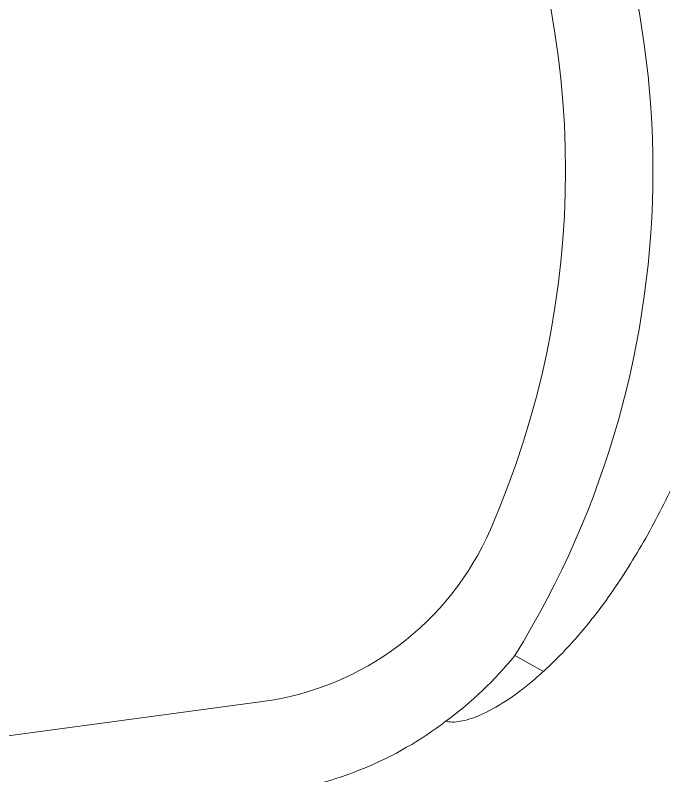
# Model space of a CAD drawing. Header units: millimetres. Extents: x 1680 to 166026, y 35966 to 91121.
# Drawn here: x 75116.6 to 75314.5, y 51507.7 to 51739.7 of the extents above; entities that cross this region are included whole.
import ezdxf

# ---------------------------------------------------------------- set-up
doc = ezdxf.new("R2010")
doc.units = ezdxf.units.MM
doc.layers.add('I-Furn', color=252, linetype='Continuous', lineweight=13)

# ---------------------------------------------------------------- blocks, each defined once
blk = doc.blocks.new('Tailor Chair_Offecct - Tailor Chair_Offecct-319517-mebel yerləşmə planı')
at = {"layer": 'I-Furn'}
for p, q in [((-162.06, -22.91), (-184.36, 142.75)), ((-152.88, -108.73), (-148, -99.98))]:
    blk.add_line(p, q, dxfattribs=at)
for centre, radius, start, end in [((-80.47, -11.89), 110.29, 187.5045, 217.439), ((-76.08, -11.4), 114.1, 216.2958, 230.9253), ((-0.02, 138.96), 281.05, 238.2284, 301.7716)]:
    blk.add_arc(centre, radius, start, end, dxfattribs=at)
for centre, major_axis, start_param, end_param in [((-73.91, -11.06), (88.95, 0), 3.275286, 4.299443), ((0, 157.52), (273.11, 0), 4.299443, 5.125335)]:
    blk.add_ellipse(centre, major_axis=major_axis, ratio=0.999391, start_param=start_param, end_param=end_param, dxfattribs=at)
for points in [[(-168.05, -78.94), (-168.41, -80.06), (-168.44, -82.98), (-166.49, -89.28), (-162.31, -97.01), (-158.19, -102.58), (-155.78, -105.42)], [(-124.51, -132.41), (-128.59, -129.78), (-136.35, -124.17), (-147.04, -115.02), (-153.03, -108.6), (-155.78, -105.42)], [(-47.3, -164.04), (-54.24, -162.68), (-67.87, -159.32), (-87.68, -152.23), (-106.66, -143.3), (-118.66, -136.24), (-124.51, -132.41)]]:
    blk.add_open_spline(points, degree=3, dxfattribs=at)

msp = doc.modelspace()

# ---------------------------------------------------------------- block references
at = {"layer": 'I-Furn', "rotation": 90.0000000000001}
msp.add_blockref('Tailor Chair_Offecct - Tailor Chair_Offecct-319517-mebel yerləşmə planı', (75169.09, 51692.4), dxfattribs=at)

doc.saveas('drawing.dxf')
